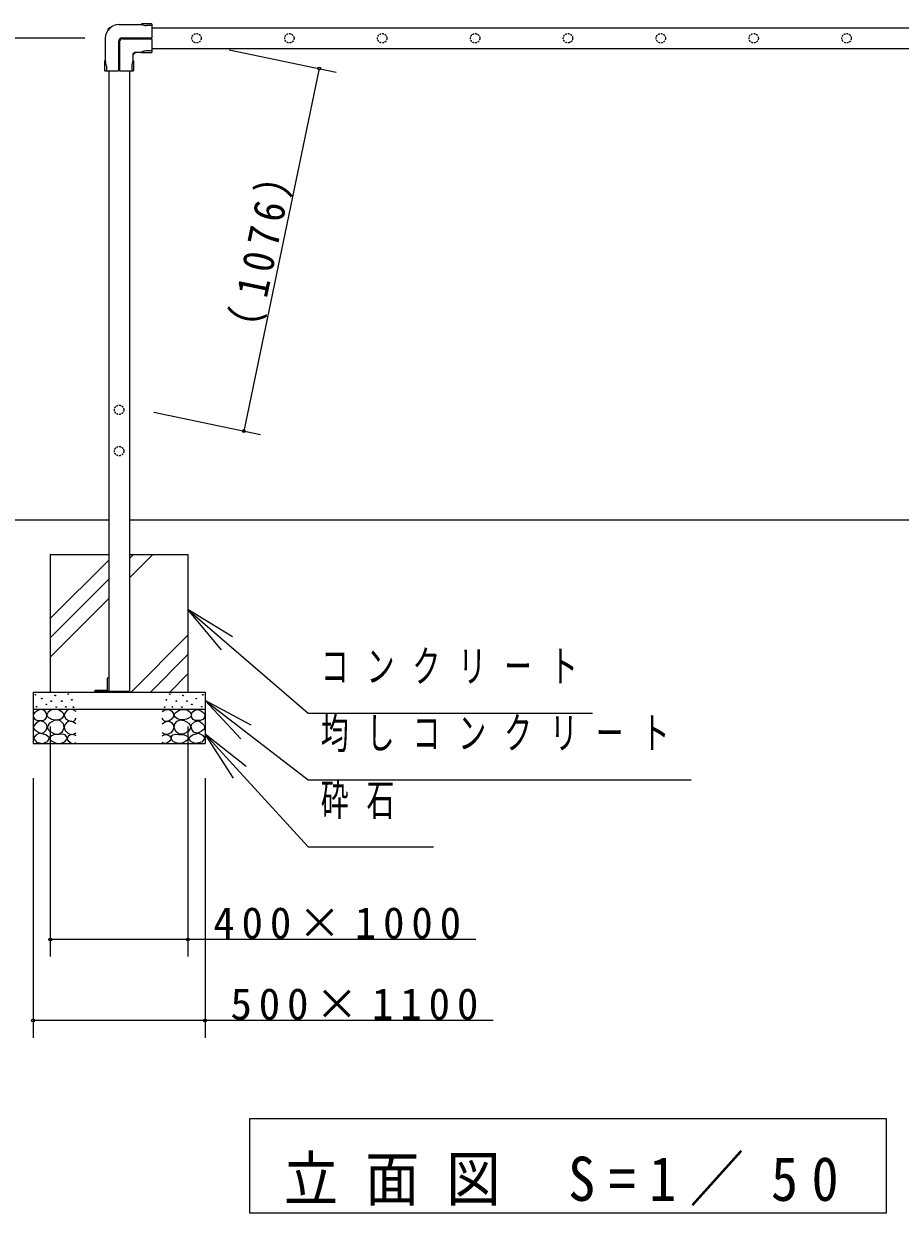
# Model space of a CAD drawing. Units: millimetres at full size, with parts at other scales. Extents: x -19250 to 0, y 0 to 13350.
# Drawn here: x -14915 to -12367, y 3752 to 7208 of the extents above; entities that cross this region are included whole.
import ezdxf

# ---------------------------------------------------------------- set-up
doc = ezdxf.new("R2010")
doc.units = ezdxf.units.MM
doc.linetypes.add('USER4', pattern=[8, 5, -3])
doc.layers.add('線', color=7, linetype='Continuous', lineweight=13)
doc.layers.add('補助', color=2, linetype='Continuous', lineweight=25)
doc.styles.add('ＭＳ ゴシック', font='')
doc.styles.get('ＭＳ ゴシック').set_extended_font_data('MS Gothic')

# ---------------------------------------------------------------- blocks, each defined once
blk = doc.blocks.new('dimension_origin')
at = {"color": 0, "linetype": 'Continuous', "lineweight": -2}
blk.add_circle((0, 0), 1.25, dxfattribs=at)

msp = doc.modelspace()

# ---------------------------------------------------------------- linework, layer by layer
at = {"layer": '線'}
for p, q in [((-14669.751, 7192.894), (-14663.733, 7198.911)), ((-14669.751, 7192.894), (-14668.845, 7191.678)), ((-14668.845, 7191.678), (-14662.481, 7198.042)), ((-14668.66, 7191.493), (-14668.845, 7191.678)), ((-14662.481, 7198.042), (-14663.733, 7198.911)), ((-14662.296, 7197.857), (-14662.481, 7198.042)), ((-14637.477, 7206.477), (-14572.477, 7206.477)), ((-14572.477, 7207.477), (-14572.477, 7206.477)), ((-14543.477, 7208.477), (-14571.477, 7208.477)), ((-14542.477, 7203.498), (-14557.477, 7203.498)), ((-14542.477, 7207.477), (-14542.477, 7167.977)), ((-14542.477, 7196.727), (-12122.477, 7196.727)), ((-14677.477, 7166.477), (-14677.477, 7101.477)), ((-14638.977, 7156.477), (-14638.977, 7071.477)), ((-14635.977, 7156.477), (-14635.977, 7071.477)), ((-14627.477, 7167.977), (-14542.477, 7167.977)), ((-14627.477, 7164.977), (-14542.477, 7164.977)), ((-14542.477, 7164.977), (-14542.477, 7125.477)), ((-14597.337, 7120.723), (-14591.724, 7126.336)), ((-14596.195, 7119.963), (-14590.963, 7125.195)), ((-14591.811, 7126.468), (-14590.963, 7125.195)), ((-14591.477, 7126.477), (-14572.477, 7126.477)), ((-14572.477, 7125.477), (-14572.477, 7126.477)), ((-14543.477, 7124.477), (-14571.477, 7124.477)), ((-14542.477, 7129.457), (-14557.477, 7129.457)), ((-14542.477, 7136.227), (-12122.477, 7136.227)), ((-14679.477, 7100.477), (-14679.477, 7072.477)), ((-14678.477, 7101.477), (-14677.477, 7101.477)), ((-14674.498, 7086.477), (-14674.498, 7071.477)), ((-14600.457, 7086.477), (-14600.457, 7071.477)), ((-14597.477, 7120.477), (-14597.477, 7101.477)), ((-14596.477, 7101.477), (-14597.477, 7101.477)), ((-14597.468, 7120.811), (-14596.195, 7119.963)), ((-14595.477, 7100.477), (-14595.477, 7072.477)), ((-14678.477, 7071.477), (-14638.977, 7071.477)), ((-14667.727, 7071.477), (-14667.727, 5266.477)), ((-14635.977, 7071.477), (-14596.477, 7071.477)), ((-14607.227, 7071.477), (-14607.227, 5266.477)), ((-15078.702, 5766.477), (-14667.727, 5766.477)), ((-14607.227, 5766.477), (-12057.727, 5766.477)), ((-14837.477, 5666.477), (-14667.727, 5666.477)), ((-14837.477, 5666.477), (-14837.477, 5266.477)), ((-14607.227, 5666.477), (-14437.477, 5666.477)), ((-14437.477, 5666.477), (-14437.477, 5266.477)), ((-14670.727, 5275.977), (-14670.727, 5306.477)), ((-14668.727, 5308.477), (-14667.727, 5308.477)), ((-14667.727, 5308.477), (-14667.727, 5268.477)), ((-14887.477, 5266.477), (-14887.477, 5116.477)), ((-14887.477, 5266.477), (-14387.477, 5266.477)), ((-14707.727, 5268.477), (-14707.727, 5269.477)), ((-14667.727, 5268.477), (-14707.727, 5268.477)), ((-14705.727, 5271.477), (-14675.227, 5271.477)), ((-14667.727, 5268.477), (-14607.227, 5268.477)), ((-14387.477, 5266.477), (-14387.477, 5116.477)), ((-14887.477, 5216.477), (-14387.477, 5216.477)), ((-14887.477, 5116.477), (-14387.477, 5116.477))]:
    msp.add_line(p, q, dxfattribs=at)
at = {"layer": '線', "color": 4, "linetype": 'USER4', "lineweight": 25}
for centre in [(-14412.477, 7166.477), (-14142.477, 7166.477), (-13872.477, 7166.477), (-13602.477, 7166.477), (-13332.477, 7166.477), (-13062.477, 7166.477), (-12792.477, 7166.477), (-12522.477, 7166.477), (-14637.477, 6086.477), (-14637.477, 5966.477)]:
    msp.add_circle(centre, 13.6, dxfattribs=at)
at = {"layer": '線'}
for centre, radius, start, end in [((-14637.477, 7166.477), 40, 90, 180), ((-14571.477, 7207.477), 1, 90, 180), ((-14555.386, 7253.278), 49.824, 249.9379, 267.59421), ((-14543.477, 7207.477), 1, 0, 90), ((-14627.477, 7156.477), 11.5, 90, 180), ((-14627.477, 7156.477), 8.5, 90, 180), ((-14591.477, 7120.477), 6, 90, 93.18969), ((-14555.386, 7079.677), 49.824, 92.40579, 110.0621), ((-14571.477, 7125.477), 1, 180, 270), ((-14543.477, 7125.477), 1, 270, 0), ((-14678.477, 7100.477), 1, 90, 180), ((-14738.481, 7081.565), 64.171, 4.39038, 18.07739), ((-14536.474, 7081.565), 64.171, 161.92261, 175.60962), ((-14591.477, 7120.477), 6, 176.81031, 180), ((-14596.477, 7100.477), 1, 0, 90), ((-14678.477, 7072.477), 1, 180, 270), ((-14596.477, 7072.477), 1, 270, 0), ((-14668.727, 5306.477), 2, 90, 180), ((-14705.727, 5269.477), 2, 90, 180), ((-14675.227, 5275.977), 4.5, 270, 0)]:
    msp.add_arc(centre, radius, start, end, dxfattribs=at)
at = {"layer": '補助', "lineweight": 13}
for p, q in [((-14737.477, 7166.477), (-15737.477, 7166.477)), ((-14317.353, 7132.768), (-14006.464, 7067.999)), ((-14055.413, 7078.197), (-14274.865, 6024.825)), ((-14536.806, 6079.396), (-14225.916, 6014.627)), ((-14837.477, 5480.352), (-14667.727, 5650.102)), ((-14607.227, 5598.349), (-14539.099, 5666.477)), ((-14607.227, 5654.475), (-14595.225, 5666.477)), ((-14837.477, 5424.225), (-14667.727, 5593.975)), ((-14837.477, 5368.099), (-14667.727, 5537.849)), ((-14602.339, 5266.477), (-14437.477, 5431.339)), ((-14546.213, 5266.477), (-14437.477, 5375.213)), ((-14490.086, 5266.477), (-14437.477, 5319.086)), ((-14837.477, 5166.477), (-14837.477, 4497.4)), ((-14437.477, 5166.477), (-14437.477, 4497.4)), ((-14887.477, 5016.477), (-14887.477, 4261.88)), ((-14387.477, 5016.477), (-14387.477, 4261.88)), ((-13600.097, 4547.4), (-14837.477, 4547.4)), ((-13550.097, 4311.88), (-14887.477, 4311.88))]:
    msp.add_line(p, q, dxfattribs=at)
at = {"layer": '補助'}
for p, q in [((-14340.072, 5389.142), (-14437.477, 5505.921)), ((-14307.463, 5427.046), (-14437.477, 5505.921)), ((-14437.477, 5505.921), (-14323.768, 5408.094)), ((-14323.768, 5408.094), (-14087.477, 5204.809)), ((-14283.91, 5130.724), (-14387.477, 5242.074)), ((-14253.395, 5170.332), (-14387.477, 5242.074)), ((-14387.477, 5242.074), (-14268.652, 5150.528)), ((-14087.477, 5204.809), (-14037.477, 5204.809)), ((-14037.477, 5204.809), (-13260.888, 5204.809)), ((-14268.652, 5150.528), (-14087.477, 5010.946)), ((-14304.59, 5016.475), (-14387.477, 5143.969)), ((-14267.721, 5050.249), (-14387.477, 5143.969)), ((-14387.477, 5143.969), (-14286.156, 5033.362)), ((-14286.156, 5033.362), (-14087.477, 4816.477)), ((-14087.477, 5010.946), (-14037.477, 5010.946)), ((-14037.477, 5010.946), (-12974.572, 5010.946)), ((-14087.477, 4816.477), (-14037.477, 4816.477)), ((-14037.477, 4816.477), (-13723.102, 4816.477))]:
    msp.add_line(p, q, dxfattribs=at)
for points in [[(-14865.029, 5215.88), (-14871.491, 5213.339), (-14877.703, 5209.859), (-14883.561, 5205.822), (-14887.208, 5200.354), (-14886.196, 5192.772), (-14881.188, 5186.413), (-14874.323, 5183.823), (-14866.613, 5183.561), (-14859.001, 5184.165), (-14852.672, 5186.729), (-14848.919, 5192.015), (-14847.602, 5198.453), (-14848.45, 5203.659), (-14851.404, 5208.592), (-14857.564, 5213.419)], [(-14825.605, 5215.97), (-14830.509, 5215.353), (-14836.146, 5213.267), (-14844.117, 5207.48), (-14847.769, 5200.564), (-14846.895, 5196.601), (-14843.174, 5192.184), (-14833.683, 5187.412), (-14823.713, 5185.968), (-14816.362, 5185.795), (-14808.846, 5187.319), (-14801.248, 5191.934), (-14797.494, 5198.131), (-14798.463, 5202.784), (-14803.17, 5208.132), (-14813.839, 5214.338)], [(-14838.309, 5151.64), (-14825.72, 5144.784), (-14812.36, 5143.802), (-14802.076, 5151.256), (-14797.224, 5162.993), (-14799.504, 5173.77), (-14806.414, 5181.913), (-14815.239, 5185.347), (-14826.415, 5184.075), (-14840.17, 5176.021), (-14846.147, 5165.155), (-14843.511, 5157.961)], [(-14436.646, 5151.64), (-14449.235, 5144.784), (-14462.595, 5143.802), (-14472.878, 5151.256), (-14477.731, 5162.993), (-14475.45, 5173.77), (-14468.541, 5181.913), (-14459.716, 5185.347), (-14448.539, 5184.075), (-14434.785, 5176.021), (-14428.808, 5165.155), (-14431.444, 5157.961)], [(-14449.35, 5215.97), (-14444.446, 5215.353), (-14438.809, 5213.267), (-14430.837, 5207.48), (-14427.186, 5200.564), (-14428.06, 5196.601), (-14431.781, 5192.184), (-14441.272, 5187.412), (-14451.242, 5185.968), (-14458.593, 5185.795), (-14466.108, 5187.319), (-14473.707, 5191.934), (-14477.461, 5198.131), (-14476.492, 5202.784), (-14471.785, 5208.132), (-14461.116, 5214.338)], [(-14409.926, 5215.88), (-14403.464, 5213.339), (-14397.252, 5209.859), (-14391.394, 5205.822), (-14387.747, 5200.354), (-14388.759, 5192.772), (-14393.767, 5186.413), (-14400.632, 5183.823), (-14408.342, 5183.561), (-14415.954, 5184.165), (-14422.283, 5186.729), (-14426.036, 5192.015), (-14427.353, 5198.453), (-14426.505, 5203.659), (-14423.55, 5208.592), (-14417.391, 5213.419)], [(-14867.564, 5182.927), (-14872.893, 5180.135), (-14878.336, 5175.957), (-14884.785, 5169.137), (-14887.208, 5162.332), (-14883.58, 5157.505), (-14877.069, 5153.143), (-14870.432, 5148.856), (-14863.762, 5146.806), (-14856.117, 5149.253), (-14849.82, 5155.678), (-14846.714, 5163.956), (-14848.236, 5172.471), (-14856.394, 5179.722)], [(-14407.391, 5182.927), (-14402.062, 5180.135), (-14396.619, 5175.957), (-14390.17, 5169.137), (-14387.747, 5162.332), (-14391.375, 5157.505), (-14397.886, 5153.143), (-14404.523, 5148.856), (-14411.193, 5146.806), (-14418.838, 5149.253), (-14425.135, 5155.678), (-14428.241, 5163.956), (-14426.719, 5172.471), (-14418.561, 5179.722)], [(-14868.383, 5146.994), (-14879.702, 5140.975), (-14886.513, 5132.16), (-14878.027, 5120.891), (-14859.592, 5116.776), (-14845.238, 5122.887), (-14839.813, 5133.259), (-14850.595, 5142.368)], [(-14811.279, 5142.85), (-14818.814, 5143.477), (-14826.956, 5142.039), (-14835.884, 5137.982), (-14840.201, 5132.579), (-14837.514, 5127.897), (-14831.552, 5123.389), (-14825.073, 5119.546), (-14817.766, 5117.172), (-14805.917, 5117.406), (-14795.602, 5121.497), (-14790.898, 5126.304), (-14788.845, 5132.038), (-14789.904, 5137.187), (-14793.98, 5141.769), (-14802.379, 5144.309)], [(-14463.676, 5142.85), (-14456.141, 5143.477), (-14447.999, 5142.039), (-14439.071, 5137.982), (-14434.754, 5132.579), (-14437.441, 5127.897), (-14443.403, 5123.389), (-14449.882, 5119.546), (-14457.189, 5117.172), (-14469.038, 5117.406), (-14479.353, 5121.497), (-14484.056, 5126.304), (-14486.11, 5132.038), (-14485.051, 5137.187), (-14480.975, 5141.769), (-14472.576, 5144.309)], [(-14406.572, 5146.994), (-14395.253, 5140.975), (-14388.442, 5132.16), (-14396.928, 5120.891), (-14415.363, 5116.776), (-14429.717, 5122.887), (-14435.142, 5133.259), (-14424.36, 5142.368)], [(-14257.402, 4026.754), (-12407.553, 4026.754), (-12407.553, 3751.758), (-14257.402, 3751.758)]]:
    msp.add_lwpolyline(points, close=True, dxfattribs=at)
for points in [[(-14762.477, 5209.776), (-14770.905, 5214.632), (-14779.587, 5216.113), (-14785.207, 5214.425), (-14790.36, 5210.727), (-14794.832, 5205.418), (-14796.697, 5198.687), (-14793.029, 5189.916), (-14784.974, 5183.478), (-14776.675, 5181.099), (-14769.448, 5182.21), (-14765.398, 5185.586), (-14762.477, 5190.132)], [(-14512.477, 5209.776), (-14504.05, 5214.632), (-14495.367, 5216.113), (-14489.748, 5214.425), (-14484.595, 5210.727), (-14480.123, 5205.418), (-14478.257, 5198.687), (-14481.926, 5189.916), (-14489.981, 5183.478), (-14498.28, 5181.099), (-14505.507, 5182.21), (-14509.557, 5185.586), (-14512.477, 5190.132)], [(-14762.794, 5173.656), (-14769.935, 5179.118), (-14778.003, 5181.577), (-14784.708, 5180.352), (-14790.677, 5176.507), (-14795.07, 5170.726), (-14796.697, 5163.516), (-14794.033, 5154.908), (-14787.825, 5147.991), (-14780.186, 5144.119), (-14772.617, 5143.238), (-14767.463, 5144.677), (-14762.794, 5147.357)], [(-14512.161, 5173.656), (-14505.02, 5179.118), (-14496.952, 5181.577), (-14490.247, 5180.352), (-14484.278, 5176.507), (-14479.885, 5170.726), (-14478.257, 5163.516), (-14480.922, 5154.908), (-14487.13, 5147.991), (-14494.769, 5144.119), (-14502.338, 5143.238), (-14507.492, 5144.677), (-14512.161, 5147.357)], [(-14762.477, 5139.119), (-14768.496, 5142.438), (-14775.785, 5143.238), (-14784.501, 5138.904), (-14788.776, 5132.148), (-14788.164, 5128.478), (-14785.291, 5124.227), (-14778.128, 5118.755), (-14770.715, 5116.94), (-14766.419, 5117.991), (-14762.477, 5120.108)], [(-14512.477, 5139.119), (-14506.459, 5142.438), (-14499.17, 5143.238), (-14490.454, 5138.904), (-14486.179, 5132.148), (-14486.791, 5128.478), (-14489.664, 5124.227), (-14496.827, 5118.755), (-14504.24, 5116.94), (-14508.536, 5117.991), (-14512.477, 5120.108)]]:
    msp.add_lwpolyline(points, dxfattribs=at)
for centre in [(-14880.871, 5258.654), (-14823.522, 5256.436), (-14785.06, 5260.569), (-14489.894, 5260.569), (-14451.433, 5256.436), (-14394.084, 5258.654), (-14877.703, 5223.801), (-14861.86, 5247.248), (-14848.87, 5230.455), (-14834.928, 5239.96), (-14820.036, 5222.85), (-14803.981, 5240.026), (-14792.358, 5222.998), (-14775.06, 5243.54), (-14770.194, 5222.457), (-14504.761, 5222.457), (-14499.895, 5243.54), (-14482.596, 5222.998), (-14470.974, 5240.026), (-14454.919, 5222.85), (-14440.027, 5239.96), (-14426.085, 5230.455), (-14413.095, 5247.248), (-14397.252, 5223.801)]:
    msp.add_circle(centre, 1, dxfattribs=at)

# ---------------------------------------------------------------- block references
at = {"layer": '補助', "lineweight": 13, "xscale": 3.33, "yscale": 3.33}
for p, rotation in [((-14055.413, 7078.197), 258.2), ((-14274.865, 6024.825), 78.2), ((-14437.477, 4547.4), 180), ((-14387.477, 4311.88), 180)]:
    msp.add_blockref('dimension_origin', p, dxfattribs=dict(at, rotation=rotation))
for p in [(-14837.477, 4547.4), (-14887.477, 4311.88)]:
    msp.add_blockref('dimension_origin', p, dxfattribs=at)

# ---------------------------------------------------------------- texts
at = {"layer": '補助', "insert": (-14166.118, 6551.715), "char_height": 91.64, "attachment_point": 8, "rotation": 78.232, "style": 'ＭＳ ゴシック'}
msp.add_mtext('\\T1.33;\\W0.9;（1076）', dxfattribs=at)
at = {"layer": '補助', "style": 'ＭＳ ゴシック'}
for s, insert, char_height, attachment_point in [('\\T1.64;\\W0.65;コンクリート', (-14051.227, 5387.418), 91.64, 1), ('\\T1.64;\\W0.65;均しコンクリート', (-14051.227, 5193.555), 91.64, 1), ('\\T1.64;\\W0.65;砕石', (-14051.227, 4999.086), 91.64, 1), ('\\T1.32;400×1000', (-13993.43, 4548.4), 91.64, 8), ('\\T1.32;500×1100', (-13943.43, 4312.88), 91.64, 8), ('\\T1.5;\\W0.9;立面図\\~S=1／50', (-13332.477, 3772.59), 128.3, 8)]:
    msp.add_mtext(s, dxfattribs=dict(at, insert=insert, char_height=char_height, attachment_point=attachment_point))

doc.saveas('drawing.dxf')
